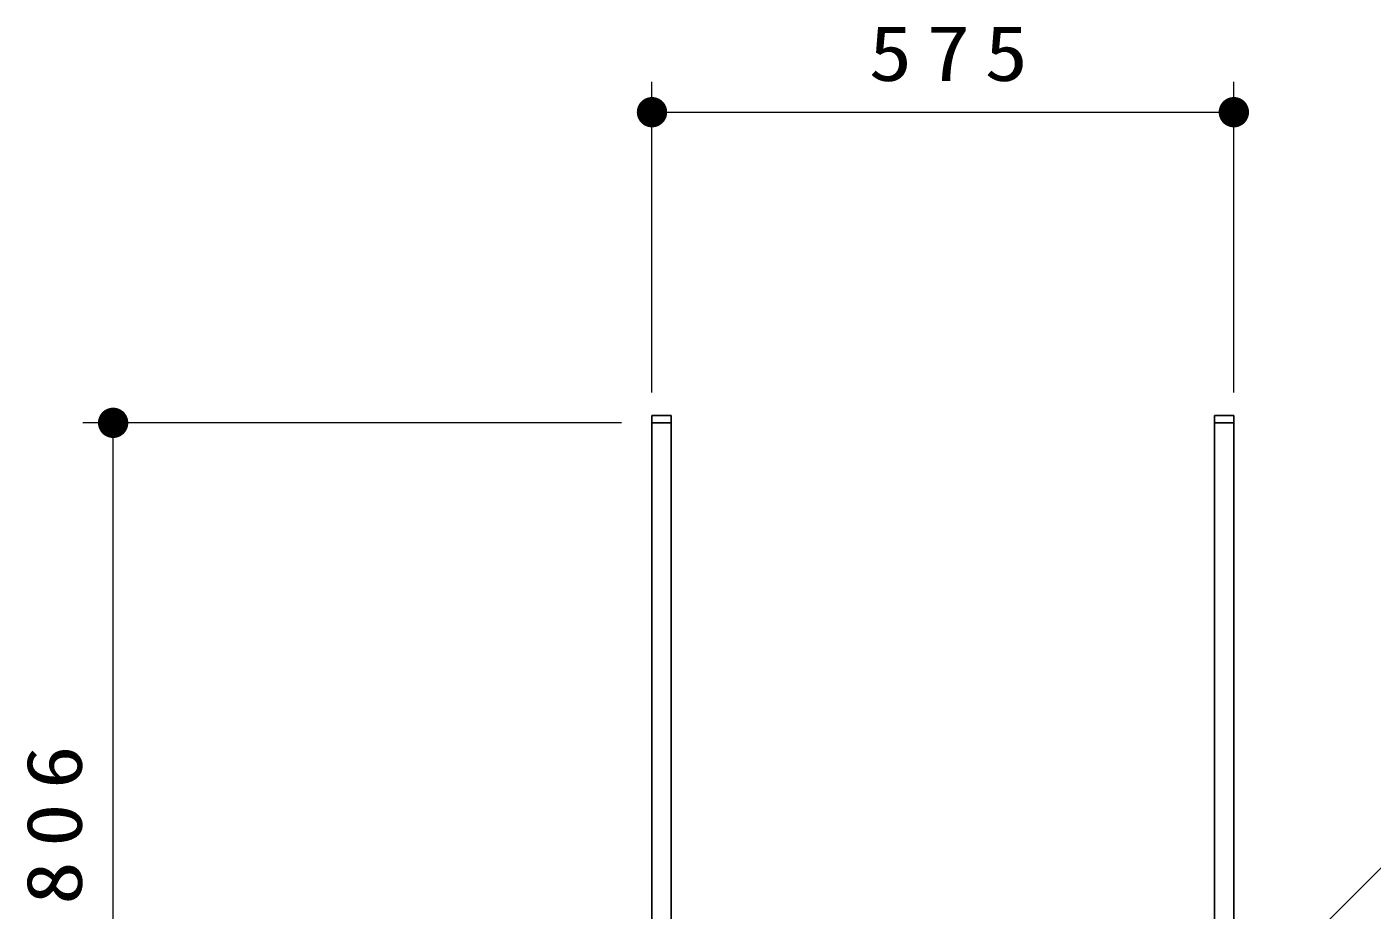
# Model space of a CAD drawing. Units: millimetres on the paper, scale 1:30. Extents: x -385 to 0, y -5 to 267.
# Drawn here: x -231.53 to -187.22, y 117.17 to 146.27 of the extents above; entities that cross this region are included whole.
import ezdxf

# ---------------------------------------------------------------- set-up
doc = ezdxf.new("R2010")
doc.units = ezdxf.units.MM
doc.layers.add('1_30', color=7, linetype='Continuous', lineweight=25)
doc.styles.add('ＭＳ ゴシック', font='')
doc.styles.get('ＭＳ ゴシック').set_extended_font_data('MS Gothic')

# ---------------------------------------------------------------- blocks, each defined once
blk = doc.blocks.new('filled_dot')
at = {"color": 0, "linetype": 'Continuous', "lineweight": -2, "const_width": 1.25}
blk.add_lwpolyline([(-0.625, 0, 1), (0.625, 0, 1)], format="xyb", close=True, dxfattribs=at)

msp = doc.modelspace()

# ---------------------------------------------------------------- linework, layer by layer
at = {"layer": '1_30', "lineweight": 13}
for p, q in [((-210.94, 134.223), (-210.94, 144.459)), ((-191.773, 134.223), (-191.773, 144.459)), ((-210.94, 143.459), (-191.773, 143.459)), ((-211.94, 133.223), (-229.69, 133.223)), ((-228.69, 106.353), (-228.69, 133.223))]:
    msp.add_line(p, q, dxfattribs=at)
at = {"layer": '1_30', "color": 4}
for p, q in [((-210.94, 133.459), (-210.94, 101.22)), ((-210.306, 133.459), (-210.306, 106.353)), ((-192.406, 133.459), (-192.406, 106.353)), ((-191.773, 133.459), (-191.773, 101.22)), ((-210.306, 133.223), (-210.94, 133.223)), ((-191.773, 133.223), (-192.406, 133.223))]:
    msp.add_line(p, q, dxfattribs=at)
at = {"layer": '1_30'}
for p, q in [((-210.306, 133.459), (-210.94, 133.459)), ((-191.773, 133.459), (-192.406, 133.459))]:
    msp.add_line(p, q, dxfattribs=at)
at = {"layer": '1_30', "lineweight": 13}
msp.add_lwpolyline([(-204.356, 101.126), (-182.17, 123.313), (-152.17, 123.313)], dxfattribs=at)

# ---------------------------------------------------------------- block references
at = {"layer": '1_30', "lineweight": 13, "xscale": 0.4, "yscale": 0.4}
msp.add_blockref('filled_dot', (-210.94, 143.459), dxfattribs=at)
for p, rotation in [((-191.773, 143.459), 180), ((-228.69, 133.223), 270)]:
    msp.add_blockref('filled_dot', p, dxfattribs=dict(at, rotation=rotation))

# ---------------------------------------------------------------- texts
at = {"layer": '1_30', "insert": (-200.94, 144.459), "char_height": 1.833, "attachment_point": 8, "style": 'ＭＳ ゴシック'}
msp.add_mtext('\\T1.33;\\W1.15;575', dxfattribs=at)
at = {"layer": '1_30', "insert": (-229.69, 120.203), "char_height": 1.833, "attachment_point": 8, "rotation": 90, "style": 'ＭＳ ゴシック'}
msp.add_mtext('\\T1.33;\\W1.15;806', dxfattribs=at)

doc.saveas('drawing.dxf')
